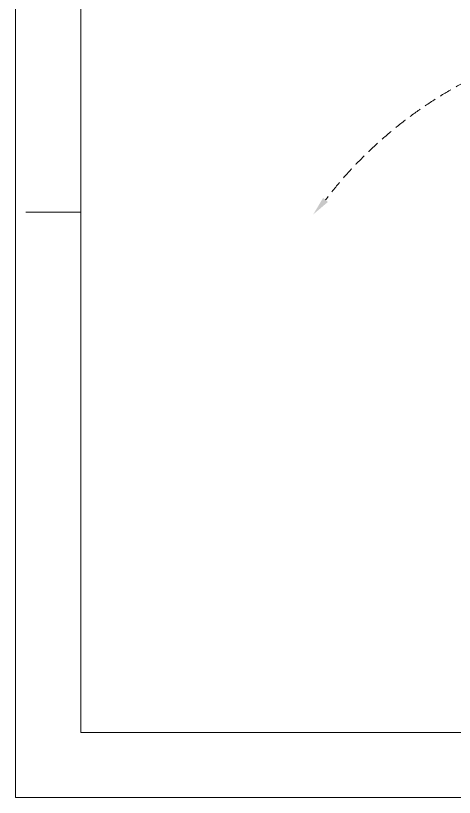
# Model space of a CAD drawing. Header units: inches. Extents: x 36 to 31738, y 79 to 24233.
# Drawn here: x 36 to 4560, y 79 to 8148 of the extents above; entities that cross this region are included whole.
import ezdxf
from ezdxf.enums import TextEntityAlignment as Align

# ---------------------------------------------------------------- set-up
doc = ezdxf.new("R2010")
doc.units = ezdxf.units.IN
doc.header["$MEASUREMENT"] = 0
doc.linetypes.add('DASHED', pattern=[0.75, 0.5, -0.25])
doc.layers.add('Title Block', color=7, linetype='Continuous', lineweight=5)
doc.styles.add('ACANSTS', font='romans.shx', dxfattribs={"height": 1})
doc.styles.add('Roman', font='arial.ttf')

# ---------------------------------------------------------------- blocks, each defined once
blk = doc.blocks.new('LONE STAR BLOWER TITLE BLOCK (SIZE A)')
at = {"layer": 'Title Block', "lineweight": 15}
for p, q in [((0, 18), (0, 0)), ((0.5, 17.5), (0.5, 0.5)), ((0.0781, 4.5), (0.5, 4.5)), ((0.5, 0.5), (23.125, 0.5)), ((0, 0), (23.625, 0))]:
    blk.add_line(p, q, dxfattribs=at)
at = {"layer": 'Title Block', "lineweight": 15, "style": 'ACANSTS'}
for tag, p, height in [('DRAWN_BY', (14.7817, 2.2896), 0.135), ('DRAWN_DATE', (15.8526, 2.3021), 0.135), ('DRAWING_SUBTITLE', (17.7236, 1.9768), 0.2025), ('CHECKED_BY', (14.804, 1.9438), 0.135), ('CHECK_DATE', (15.8339, 1.9487), 0.135), ('ENGINEER', (14.7979, 1.6123), 0.135), ('ENG_DATE', (15.8249, 1.6112), 0.135), ('DRAWING_SUBTITLE', (17.7211, 1.5494), 0.2025), ('MANUFACTURING', (14.7936, 1.2748), 0.135), ('MFG_DATE', (15.826, 1.2778), 0.135), ('CONTROL', (14.7936, 0.9373), 0.135), ('CONTROL_DATE', (15.826, 0.9403), 0.135), ('CAGE_CODE', (17.9275, 0.9163), 0.135), ('MODEL_FILE_NAME', (9.0607, 0.6111), 0.135), ('APPROVED_BY', (14.7823, 0.5726), 0.135), ('APPROVAL_DATE', (15.8177, 0.5698), 0.135)]:
    blk.add_attdef(tag, p, '', height=height, dxfattribs=at)
at = {"layer": 'Title Block', "lineweight": 15, "style": 'Roman', "flags": 8}
for tag, height, p in [('DWG_NUMBER', 0.2812, (19.0664, 1.1474)), ('SCALE', 0.135, (18.1035, 0.7041)), ('SHEETNUMBER', 0.135, (21.2556, 0.7041)), ('TOTA_SHEETS', 0.135, (21.8939, 0.7016))]:
    blk.add_attdef(tag, text='', height=height, dxfattribs=at).set_placement(p, align=Align.TOP_LEFT)
at = {"layer": 'Title Block', "lineweight": 15, "style": 'ACANSTS'}
blk.add_attdef('REVISION', text='', height=0.135, dxfattribs=at).set_placement((22.8495, 0.8933), align=Align.CENTER)

msp = doc.modelspace()

# ---------------------------------------------------------------- linework, layer by layer
at = {"color": 7, "linetype": 'DASHED', "lineweight": 5, "ltscale": 250}
msp.add_arc((6715.65, 3588.34), 4381.63, 41.565293, 142.666718, dxfattribs=at)
at = {"color": 7, "linetype": 'Continuous', "lineweight": 5}
msp.add_solid([(3256.67, 6224.48), (3105.13, 6095.92), (3206.78, 6266.68)], dxfattribs=at)
msp.add_solid([(3256.67, 6224.48), (3105.13, 6095.92), (3206.78, 6266.68)], dxfattribs=at)

# ---------------------------------------------------------------- block references
at = {"xscale": 1341.885352952126, "yscale": 1341.885352952126, "zscale": 1341.885352952126}
msp.add_blockref('LONE STAR BLOWER TITLE BLOCK (SIZE A)', (35.72, 78.9), dxfattribs=at)

doc.saveas('drawing.dxf')
